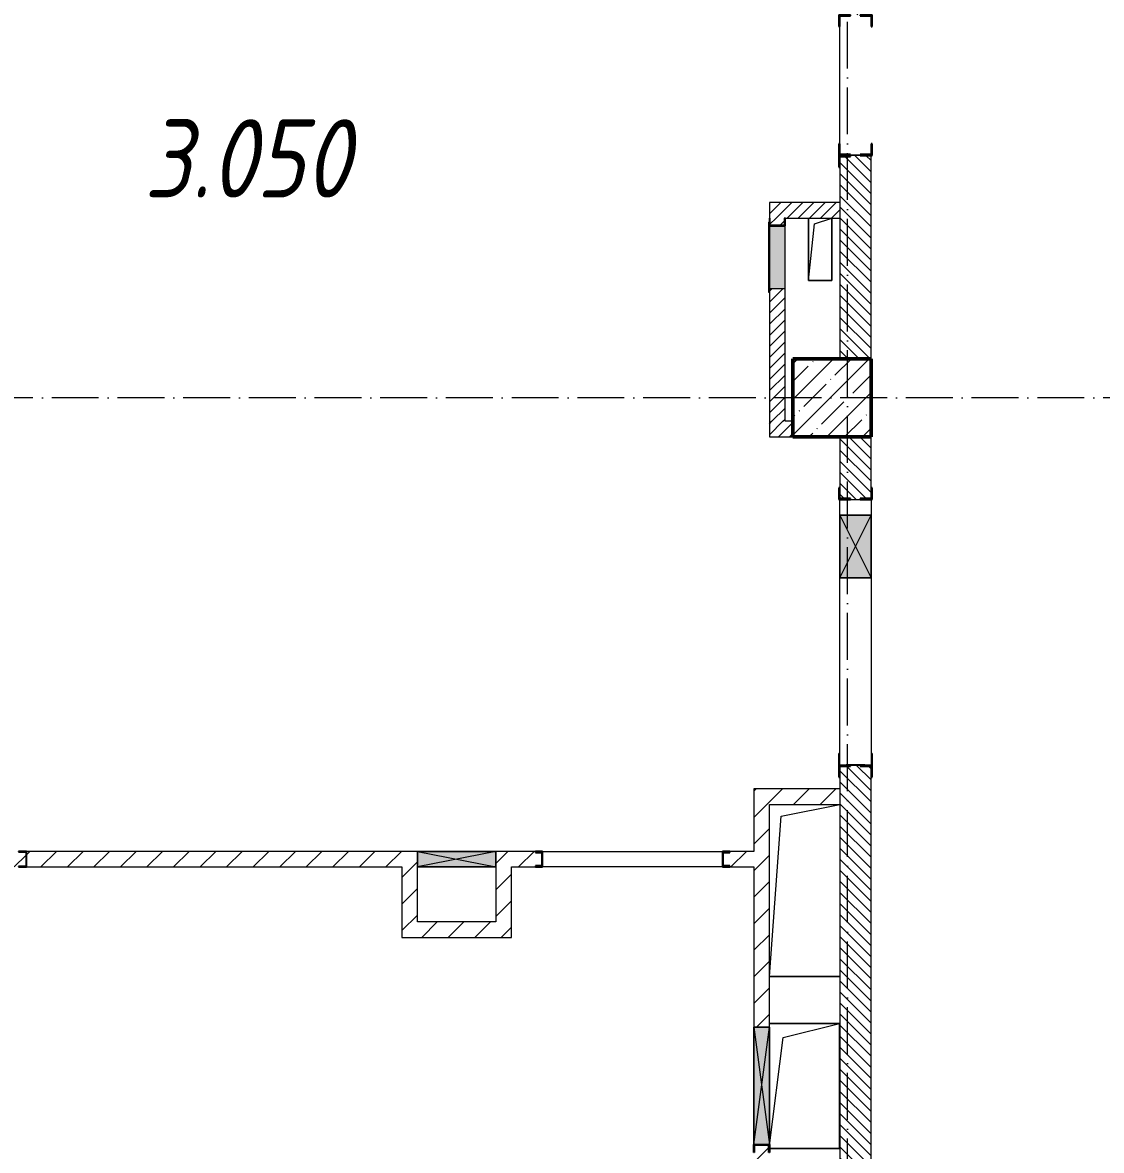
# Model space of a CAD drawing. Header units: millimetres. Extents: x -213536 to 1564669, y -45299 to 942238.
# Drawn here: x 549896 to 556794, y 313950 to 321162 of the extents above; entities that cross this region are included whole.
import ezdxf

# ---------------------------------------------------------------- set-up
doc = ezdxf.new("R2010")
doc.units = ezdxf.units.MM
doc.linetypes.add('50_200_ШТРИХ_1Т_ш5_п1_п1_', pattern=[700, 500, -100, 0, -100])
for name, color, linetype, lineweight in [('3) ЖБ 4м', 3, 'Continuous', 30), ('A-DETL-GENF-OTLN', 7, 'Continuous', 9), ('A-FLOR-____-OTLN', 7, 'Continuous', 9), ('A-GENM-____-MCUT', 7, 'Continuous', 25), ('A-GENM-____-OTLN', 7, 'Continuous', 9), ('A-GENM-____-OTLN-1', 7, 'Continuous', 25), ('A-GLAZ-____-OTLN', 7, 'Continuous', 9), ('A-WALL-____-MCUT-3', 7, 'Continuous', 9), ('A-WALL-____-PATT-1', 7, 'Continuous', 9), ('A-WALL-FNSH-MCUT-1', 7, 'Continuous', 9), ('I-WALL-____-OTLN', 7, 'Continuous', 9), ('S-COLS-____-MCUT', 7, 'Continuous', 50), ('S-COLS-____-OTLN', 7, 'Continuous', 9), ('S-GRID-____-OTLN-1', 7, '50_200_ШТРИХ_1Т_ш5_п1_п1_', 9), ('Марки помещений', 7, 'Continuous', 9)]:
    doc.layers.add(name, color=color, linetype=linetype, lineweight=lineweight)
doc.layers.add('A-GLAZ-____-OTLN-1', color=7, linetype='Continuous', lineweight=9, true_color=0xc0c0c0)
doc.styles.add('ISOCPEUR_I_2', font='isocpeui.ttf', dxfattribs={"width": 0.85, "height": 2.3})
pattern_1 = [(45, (549721.47, 286281.11), (-84.8528, 84.8528), [])]
pattern_2 = [(135, (549721.475, 286281.11), (-35.35534, -35.35534), [])]
pattern_3 = [(45, (549721.475, 286281.11), (-35.35534, 35.35534), [])]

# ---------------------------------------------------------------- blocks, each defined once
blk = doc.blocks.new('BSC_Колонна _Прямоугольная - 500х500-V42-АР1_План отверстий 3 этажа в осях 1-64_А-ГГ')
at = {"layer": 'S-COLS-____-OTLN'}
h = blk.add_hatch(dxfattribs=at)
h.set_pattern_fill('FP_79', color=256, style=0, pattern_type=2)
h.set_pattern_definition([(45, (-5350, -32481.04), (-114.04925, 114.04925), []), (45, (-5235.95, -32481.04), (-114.04925, 114.04925), [201.613, -40.323, 3.353, -36.97])])
h.paths.add_polyline_path([(-250, -250), (250, -250), (250, 250), (-250, 250)], flags=0)
at = {"layer": 'S-COLS-____-MCUT'}
for p, q in [((250, 250), (-250, 250)), ((-250, 250), (-250, -250)), ((250, -250), (250, 250)), ((-250, -250), (250, -250))]:
    blk.add_line(p, q, dxfattribs=at)
blk = doc.blocks.new('154_Стойка_СКБ_Швеллер - СМ-2180_100-28318692-АР1_План отверстий 3 этажа в осях 1-64_А-ГГ')
at = {"layer": 'A-GENM-____-MCUT'}
for p, q in [((171, 50), (125, 50)), ((125, 50), (125, -50)), ((129.5, 42.4), (171, 42.4)), ((129.5, -42.4), (129.5, 42.4)), ((171, 42.4), (171, 50)), ((125, -50), (171, -50)), ((171, -42.4), (129.5, -42.4)), ((171, -50), (171, -42.4))]:
    blk.add_line(p, q, dxfattribs=at)
blk = doc.blocks.new('154_Фахверк_СКБ_Швеллер - Тип_100_3960-28318856-АР1_План отверстий 3 этажа в осях 1-64_А-ГГ')
at = {"layer": 'A-GENM-____-MCUT'}
for p, q in [((175, 50), (125, 50)), ((125, 50), (125, -50)), ((128, 47), (175, 47)), ((128, -47), (128, 47)), ((175, 47), (175, 50)), ((125, -50), (175, -50)), ((175, -47), (128, -47)), ((175, -50), (175, -47))]:
    blk.add_line(p, q, dxfattribs=at)
blk = doc.blocks.new('154_Стойка_СКБ_Уголок - СМ-2480_200-28447058-АР1_План отверстий 3 этажа в осях 1-64_А-ГГ')
at = {"layer": 'A-GENM-____-MCUT'}
for p, q in [((125, 156), (125, 81)), ((200, 156), (125, 156)), ((131, 81), (131, 150)), ((131, 150), (200, 150)), ((200, 150), (200, 156)), ((125, 81), (131, 81)), ((131, 19), (125, 19)), ((125, 19), (125, -56)), ((131, -50), (131, 19)), ((125, -56), (200, -56)), ((200, -50), (131, -50)), ((200, -56), (200, -50))]:
    blk.add_line(p, q, dxfattribs=at)
blk = doc.blocks.new('Стойка_Влож_Полоса боковая - Полоса-28346330-АР1_План отверстий 3 этажа в осях 1-64_А-ГГ')
at = {"layer": 'A-GENM-____-OTLN'}
for p, q in [((-5, -31), (-5, 31)), ((0, 31), (0, -31))]:
    blk.add_line(p, q, dxfattribs=at)
blk = doc.blocks.new('Стойка_Влож_Уголок - Уголок-28346304-АР1_План отверстий 3 этажа в осях 1-64_А-ГГ')
at = {"layer": 'A-GENM-____-MCUT'}
for p, q in [((6, 0), (0, 0)), ((6, -69), (6, 0)), ((75, -69), (6, -69)), ((75, -75), (75, -69)), ((0, -75), (75, -75))]:
    blk.add_line(p, q, dxfattribs=at)
blk = doc.blocks.new('154_Стойка_СКБ_Уголок - СМ-2480_200-28346303-АР1_План отверстий 3 этажа в осях 1-64_А-ГГ')
at = {"layer": 'A-GENM-____-MCUT'}
for p, q in [((125, 156), (125, 81)), ((200, 156), (125, 156)), ((131, 81), (131, 150)), ((131, 150), (200, 150)), ((200, 150), (200, 156)), ((125, 81), (131, 81)), ((131, 19), (125, 19)), ((125, 19), (125, -56)), ((131, -50), (131, 19)), ((125, -56), (200, -56)), ((200, -50), (131, -50)), ((200, -56), (200, -50))]:
    blk.add_line(p, q, dxfattribs=at)
blk = doc.blocks.new('Стойка_Влож_Полоса боковая - Полоса-28213942-АР1_План отверстий 3 этажа в осях 1-64_А-ГГ')
at = {"layer": 'A-GENM-____-OTLN'}
for p, q in [((-5, 60), (0, 60)), ((-5, -60), (-5, 60)), ((0, 31), (0, -31)), ((0, -60), (-5, -60))]:
    blk.add_line(p, q, dxfattribs=at)
blk = doc.blocks.new('Стойка_Влож_Уголок_Опорный - Уголок-28213941-АР1_План отверстий 3 этажа в осях 1-64_А-ГГ')
at = {"layer": 'A-GENM-____-OTLN'}
for p, q in [((-212, -6), (-212, 0)), ((0, 0), (0, -6)), ((-212, -75), (-212, -6)), ((-212, -6), (-206, -6)), ((-6, -6), (0, -6)), ((0, -6), (0, -75)), ((-212, -75), (-206, -75)), ((-6, -75), (0, -75))]:
    blk.add_line(p, q, dxfattribs=at)
blk = doc.blocks.new('Фахверк_СКБ_Уголок - 200_3960-28268576-АР1_План отверстий 3 этажа в осях 1-64_А-ГГ')
at = {"layer": 'A-GENM-____-MCUT'}
for p, q in [((200, 156), (125, 156)), ((125, 156), (125, 81)), ((131, 81), (131, 150)), ((131, 150), (200, 150)), ((200, 150), (200, 156)), ((125, 81), (131, 81)), ((131, 19), (125, 19)), ((125, 19), (125, -56)), ((131, -50), (131, 19)), ((125, -56), (200, -56)), ((200, -50), (131, -50)), ((200, -56), (200, -50))]:
    blk.add_line(p, q, dxfattribs=at)
blk = doc.blocks.new('154_Фахверк_СКБ_Швеллер - Тип_100_3960-V166-АР1_План отверстий 3 этажа в осях 1-64_А-ГГ')
at = {"layer": 'A-GENM-____-MCUT'}
for p, q in [((125, 50), (175, 50)), ((128, 47), (128, -47)), ((175, 47), (128, 47)), ((175, 50), (175, 47)), ((175, -50), (125, -50)), ((128, -47), (175, -47)), ((175, -47), (175, -50))]:
    blk.add_line(p, q, dxfattribs=at)
blk = doc.blocks.new('AR_Отверстие Ниша - Лючок-32405374-АР1_План отверстий 3 этажа в осях 1-64_А-ГГ')
at = {"layer": 'A-GLAZ-____-OTLN'}
blk.add_hatch(color=256, dxfattribs=at).paths.add_polyline_path([(200, -47), (200, 50), (-200, 50), (-200, -50), (200, -50)], flags=0)
for p, q in [((200, 50), (-200, 50)), ((200, -50), (200, 50)), ((-200, -50), (200, -50))]:
    blk.add_line(p, q, dxfattribs=at)
blk = doc.blocks.new('Л_Общий_Лючок - Лючок-29684370-АР1_План отверстий 3 этажа в осях 1-64_А-ГГ')
at = {"layer": 'A-GLAZ-____-OTLN-1'}
blk.add_hatch(color=256, dxfattribs=at).paths.add_polyline_path([(-24, 6), (-24, 0), (424, 0), (424, 6), (0, 6)], flags=0)
at = {"layer": 'A-GLAZ-____-OTLN'}
for p, q in [((424, 6), (-24, 6)), ((-24, 6), (-24, 0)), ((424, 6), (424, 0))]:
    blk.add_line(p, q, dxfattribs=at)
blk = doc.blocks.new('154_Фахверк_СКБ_Швеллер - Тип_100_3960_зеркало-29769493-АР1_План отверстий 3 этажа в осях 1-64_А-ГГ')
at = {"layer": 'A-GENM-____-MCUT'}
for p, q in [((175, 50), (125, 50)), ((125, 50), (125, -50)), ((128, 47), (175, 47)), ((128, -47), (128, 47)), ((175, 47), (175, 50)), ((125, -50), (175, -50)), ((175, -47), (128, -47)), ((175, -50), (175, -47))]:
    blk.add_line(p, q, dxfattribs=at)
blk = doc.blocks.new('AR_Отверстие прямоугольное _в плите_ - AR_Отверстие прямоугольное _в плите_-30459278-АР1_План отверстий 3 этажа в осях 1-64_А-ГГ')
at = {"layer": 'A-GENM-____-OTLN'}
for p, q in [((-75, 200), (-75, -200)), ((-75, -200), (-37.5, 162.5)), ((-37.5, 162.5), (75, 200)), ((75, -200), (75, 200)), ((-75, -200), (75, -200))]:
    blk.add_line(p, q, dxfattribs=at)
blk = doc.blocks.new('AR_Отверстие прямоугольное _в плите_ - AR_Отверстие прямоугольное _в плите_-30552862-АР1_План отверстий 3 этажа в осях 1-64_А-ГГ')
at = {"layer": 'A-GENM-____-OTLN'}
for p, q in [((225, 400), (-222.7, 400)), ((-135, 310), (225, 400)), ((225, -400), (225, 400)), ((-222.7, -382), (-135, 310)), ((-222.7, -400), (225, -400))]:
    blk.add_line(p, q, dxfattribs=at)
blk = doc.blocks.new('AR_Отверстие прямоугольное _в плите_ - AR_Отверстие прямоугольное _в плите_-30552917-АР1_План отверстий 3 этажа в осях 1-64_А-ГГ')
at = {"layer": 'A-GENM-____-OTLN'}
for p, q in [((-150, 475), (225, 550)), ((-225, -550), (-150, 475)), ((-225, -550), (225, -550))]:
    blk.add_line(p, q, dxfattribs=at)
blk = doc.blocks.new('AR_Отверстие прямоугольное _в стене_ - AR_Отверстие прямоугольное _в стене__ОВ-37002441-АР1_План отверстий 3 этажа в осях 1-64_А-ГГ')
at = {"layer": 'A-GLAZ-____-OTLN'}
blk.add_hatch(color=256, dxfattribs=at).paths.add_polyline_path([(-375, -50), (375, -50), (375, 50), (-375, 50)], flags=0)
at = {"layer": 'A-DETL-GENF-OTLN'}
for p, q in [((-375, -50), (-375, 50)), ((-375, 50), (375, 50)), ((375, 50), (-375, -50)), ((-375, 50), (375, -50)), ((375, 50), (-375, 50)), ((-375, 50), (-375, -50)), ((375, 50), (375, -50)), ((375, -50), (375, 50)), ((375, -50), (-375, -50)), ((-375, -50), (375, -50))]:
    blk.add_line(p, q, dxfattribs=at)
blk = doc.blocks.new('AR_Отверстие прямоугольное _в стене__БезПР - AR_Отверстие прямоугольное _в стене__БезПР-36788828-АР1_План отверстий 3 этажа в осях 1-64_А-ГГ')
at = {"layer": 'A-GLAZ-____-OTLN'}
blk.add_hatch(color=256, dxfattribs=at).paths.add_polyline_path([(250, -50), (250, 50), (-250, 50), (-250, -50)], flags=0)
at = {"layer": 'A-DETL-GENF-OTLN'}
for p, q in [((-250, -50), (-250, 50)), ((-250, 50), (250, 50)), ((250, 50), (-250, -50)), ((-250, 50), (250, -50)), ((250, 50), (-250, 50)), ((-250, 50), (-250, -50)), ((250, 50), (250, -50)), ((250, -50), (250, 50)), ((250, -50), (-250, -50)), ((-250, -50), (250, -50))]:
    blk.add_line(p, q, dxfattribs=at)
at = {"layer": 'A-GLAZ-____-OTLN'}
blk.add_line((250, 50), (-250, 50), dxfattribs=at)
blk = doc.blocks.new('AR_Отверстие прямоугольное _в стене__БезПР - AR_Отверстие прямоугольное _в стене__БезПР-36428632-АР1_План отверстий 3 этажа в осях 1-64_А-ГГ')
at = {"layer": 'A-GLAZ-____-OTLN'}
blk.add_hatch(color=256, dxfattribs=at).paths.add_polyline_path([(-200, -100), (200, -100), (200, 100), (-200, 100)], flags=0)
at = {"layer": 'A-DETL-GENF-OTLN'}
for p, q in [((-200, -100), (-200, 100)), ((-200, 100), (200, 100)), ((200, 100), (-200, -100)), ((-200, 100), (200, -100)), ((200, 100), (-200, 100)), ((-200, 100), (-200, -100)), ((200, 100), (200, -100)), ((200, -100), (200, 100)), ((200, -100), (-200, -100)), ((-200, -100), (200, -100))]:
    blk.add_line(p, q, dxfattribs=at)
at = {"layer": 'A-GLAZ-____-OTLN'}
blk.add_line((200, 100), (-200, 100), dxfattribs=at)

msp = doc.modelspace()

# ---------------------------------------------------------------- hatches: boundary and pattern name
at = {"layer": 'A-WALL-____-PATT-1'}
h = msp.add_hatch(dxfattribs=at)
h.set_pattern_fill('FP_6', color=256, style=0, pattern_type=2)
h.set_pattern_definition(pattern_2)
h.paths.add_polyline_path([(555321.5, 319012.2), (555321.5, 320312.2), (555121.5, 320312.2), (555121.5, 319012.2)], flags=0)
h.paths.add_polyline_path([(555161.5, 321212.2), (555321.5, 321212.2), (555321.5, 321512.2), (555121.5, 321512.2), (555121.5, 321212.2)], flags=0)
h = msp.add_hatch(dxfattribs=at)
h.set_pattern_fill('FP_5', color=256, style=0, pattern_type=2)
h.set_pattern_definition(pattern_3)
h.paths.add_polyline_path([(555121.5, 319912.2), (555121.5, 320012.2), (554671.5, 320012.2), (554671.5, 319912.2), (555010.2, 319912.2)], flags=0)
h = msp.add_hatch(dxfattribs=at)
h.set_pattern_fill('FP_5', color=256, style=0, pattern_type=2)
h.set_pattern_definition(pattern_3)
h.paths.add_polyline_path([(554671.5, 318612.2), (554771.5, 318612.2), (554771.5, 319462.2), (554671.5, 319462.2)], flags=0)
h.paths.add_polyline_path([(554768.5, 319865.2), (554768.5, 319912.2), (554674.5, 319912.2), (554674.5, 319865.2)], flags=0)
h = msp.add_hatch(dxfattribs=at)
h.set_pattern_fill('FP_5', color=256, style=0, pattern_type=2)
h.set_pattern_definition(pattern_3)
h.paths.add_polyline_path([(554671.5, 318512.2), (554821.5, 318512.2), (554821.5, 318612.2), (554671.5, 318612.2)], flags=0)
h = msp.add_hatch(dxfattribs=at)
h.set_pattern_fill('FP_6', color=256, style=0, pattern_type=2)
h.set_pattern_definition(pattern_2)
h.paths.add_polyline_path([(555321.5, 313012.2), (555321.5, 316406.2), (555252.5, 316406.2), (555252.5, 316412.2), (555190.5, 316412.2), (555190.5, 316406.2), (555121.5, 316406.2), (555121.5, 313012.2)], flags=0)
h.paths.add_polyline_path([(555252.5, 318112.2), (555252.5, 318118.2), (555321.5, 318118.2), (555321.5, 318512.2), (555121.5, 318512.2), (555121.5, 318118.2), (555190.5, 318118.2), (555190.5, 318112.2)], flags=0)
h = msp.add_hatch(dxfattribs=at)
h.set_pattern_fill('FP_4', color=256, style=0, pattern_type=2)
h.set_pattern_definition(pattern_1)
h.paths.add_polyline_path([(555121.5, 316162.2), (555121.5, 316262.2), (554571.5, 316262.2), (554571.5, 316162.2), (555010.2, 316162.2)], flags=0)
h = msp.add_hatch(dxfattribs=at)
h.set_pattern_fill('FP_4', color=256, style=0, pattern_type=2)
h.set_pattern_definition(pattern_1)
h.paths.add_polyline_path([(554571.5, 312262.2), (554671.5, 312262.2), (554671.5, 313512.2), (554571.5, 313512.2)], flags=0)
h.paths.add_polyline_path([(554574.5, 313862.2), (554671.5, 313862.2), (554671.5, 313937.2), (554668.5, 313937.2), (554668.5, 313984.2), (554574.5, 313984.2), (554574.4, 313937.2), (554571.5, 313937.2), (554571.5, 313862.2)], flags=0)
h.paths.add_polyline_path([(554671.5, 314737.2), (554671.5, 316162.2), (554571.5, 316162.2), (554571.5, 314737.2)], flags=0)
h = msp.add_hatch(dxfattribs=at)
h.set_pattern_fill('FP_4', color=256, style=0, pattern_type=2)
h.set_pattern_definition(pattern_1)
h.paths.add_polyline_path([(554571.5, 315762.2), (554571.5, 315862.2), (554417.5, 315862.2), (554417.5, 315854.6), (554376, 315854.6), (554376, 315769.8), (554417.5, 315769.8), (554417.5, 315762.2), (554430.7, 315762.2)], flags=0)
h.paths.add_polyline_path([(553175.5, 315762.2), (553175.5, 315769.8), (553217, 315769.8), (553217, 315854.6), (553175.5, 315854.6), (553175.5, 315862.2), (552921.5, 315862.2), (552921.5, 315762.2), (553021.5, 315762.2)], flags=0)
h.paths.add_polyline_path([(552421.5, 315762.2), (552421.5, 315862.2), (549921.5, 315862.2), (549921.5, 315762.2), (552321.5, 315762.2)], flags=0)
h.paths.add_polyline_path([(549871.5, 315762.2), (549871.5, 315765.2), (549918.5, 315765.2), (549918.5, 315859.2), (549871.5, 315859.2), (549871.5, 315862.2), (547521.5, 315862.2), (547521.5, 315762.2), (549707.8, 315762.2)], flags=0)
h = msp.add_hatch(dxfattribs=at)
h.set_pattern_fill('FP_4', color=256, style=0, pattern_type=2)
h.set_pattern_definition(pattern_1)
h.paths.add_polyline_path([(552421.5, 315312.2), (552421.5, 315762.2), (552321.5, 315762.2), (552321.5, 315312.2)], flags=0)
h = msp.add_hatch(dxfattribs=at)
h.set_pattern_fill('FP_4', color=256, style=0, pattern_type=2)
h.set_pattern_definition(pattern_1)
h.paths.add_polyline_path([(553021.5, 315312.2), (553021.5, 315762.2), (552921.5, 315762.2), (552921.5, 315312.2)], flags=0)
h = msp.add_hatch(dxfattribs=at)
h.set_pattern_fill('FP_4', color=256, style=0, pattern_type=2)
h.set_pattern_definition(pattern_1)
h.paths.add_polyline_path([(552921.5, 315312.2), (552921.5, 315412.2), (552421.5, 315412.2), (552421.5, 315312.2)], flags=0)

# ---------------------------------------------------------------- linework, layer by layer
at = {"layer": '3) ЖБ 4м'}
for points in [[(555321.5, 318512.2), (555321.5, 319012.2)], [(554821.5, 318512.2), (555121.5, 318512.2)]]:
    msp.add_lwpolyline(points, dxfattribs=at)
at = {"layer": 'A-FLOR-____-OTLN'}
for p, q in [((554921.5, 319512.2), (554921.5, 319912.2)), ((555071.5, 319912.2), (555071.5, 319512.2)), ((555071.5, 319512.2), (554921.5, 319512.2)), ((555121.5, 315062.2), (554671.5, 315062.2)), ((554671.5, 314762.2), (555119.2, 314762.2)), ((555119.2, 314762.2), (555119.2, 313962.2)), ((555119.2, 313962.2), (554671.5, 313962.2))]:
    msp.add_line(p, q, dxfattribs=at)
at = {"layer": 'A-WALL-____-MCUT-3'}
for p, q in [((555121.5, 320312.2), (555121.5, 319012.2)), ((555321.5, 319012.2), (555321.5, 320312.2)), ((555121.5, 318512.2), (555121.5, 318187.2)), ((555321.5, 318187.2), (555321.5, 318512.2)), ((555190.5, 318112.2), (555252.5, 318112.2)), ((555121.5, 316337.2), (555121.5, 313012.2)), ((555321.5, 313012.2), (555321.5, 316337.2))]:
    msp.add_line(p, q, dxfattribs=at)
at = {"layer": 'A-WALL-FNSH-MCUT-1'}
for p, q in [((555121.5, 320012.2), (554671.5, 320012.2)), ((554671.5, 320012.2), (554671.5, 319912.2)), ((554771.5, 319912.2), (555121.5, 319912.2)), ((554671.5, 319462.2), (554671.5, 318512.2)), ((554771.5, 318612.2), (554771.5, 319462.2)), ((554821.5, 318612.2), (554771.5, 318612.2)), ((554671.5, 318512.2), (554821.5, 318512.2)), ((554571.5, 316262.2), (554571.5, 315862.2)), ((555121.5, 316262.2), (554571.5, 316262.2)), ((554671.5, 314737.2), (554671.5, 316162.2)), ((554671.5, 316162.2), (555121.5, 316162.2)), ((552421.5, 315862.2), (549921.5, 315862.2)), ((553175.5, 315862.2), (552921.5, 315862.2)), ((554571.5, 315862.2), (554417.5, 315862.2)), ((549921.5, 315762.2), (552321.5, 315762.2)), ((552321.5, 315762.2), (552321.5, 315312.2)), ((552421.5, 315412.2), (552421.5, 315762.2)), ((552921.5, 315762.2), (552921.5, 315412.2)), ((553021.5, 315762.2), (553175.5, 315762.2)), ((553021.5, 315312.2), (553021.5, 315762.2)), ((554417.5, 315762.2), (554571.5, 315762.2)), ((554571.5, 315762.2), (554571.5, 314737.2)), ((552921.5, 315412.2), (552421.5, 315412.2)), ((552321.5, 315312.2), (553021.5, 315312.2))]:
    msp.add_line(p, q, dxfattribs=at)
at = {"layer": 'I-WALL-____-OTLN'}
for p, q in [((555121.5, 320387.2), (555121.5, 321137.2)), ((555121.5, 318012.2), (555121.5, 318112.2)), ((555321.5, 318112.2), (555321.5, 318012.2)), ((555121.5, 316412.2), (555121.5, 317612.2)), ((555321.5, 317612.2), (555321.5, 316412.2)), ((553221.5, 315862.2), (554371.5, 315862.2)), ((554371.5, 315762.2), (553221.5, 315762.2))]:
    msp.add_line(p, q, dxfattribs=at)
at = {"layer": 'S-GRID-____-OTLN-1', "color": 251, "ltscale": 0.6, "true_color": 0x636466}
for p, q in [((555171.5, 281798.5), (555171.5, 336162.1)), ((576429.2, 318762.2), (545052.7, 318762.2))]:
    msp.add_line(p, q, dxfattribs=at)

# ---------------------------------------------------------------- block references
at = {"layer": 'A-GENM-____-OTLN'}
for name, p, rotation in [('Стойка_Влож_Уголок - Уголок-28346304-АР1_План отверстий 3 этажа в осях 1-64_А-ГГ', (555190.5, 320312.2), 270.0000000000002), ('Стойка_Влож_Полоса боковая - Полоса-28346330-АР1_План отверстий 3 этажа в осях 1-64_А-ГГ', (555221.5, 320312.2), 269.9999999999999), ('Стойка_Влож_Уголок_Опорный - Уголок-28213941-АР1_План отверстий 3 этажа в осях 1-64_А-ГГ', (555115.5, 316412.2), 180), ('Стойка_Влож_Полоса боковая - Полоса-28213942-АР1_План отверстий 3 этажа в осях 1-64_А-ГГ', (555221.5, 316412.2), 269.9999999999999)]:
    msp.add_blockref(name, p, dxfattribs=dict(at, rotation=rotation))
for name, p in [('AR_Отверстие прямоугольное _в плите_ - AR_Отверстие прямоугольное _в плите_-30459278-АР1_План отверстий 3 этажа в осях 1-64_А-ГГ', (554996.5, 319712.2)), ('AR_Отверстие прямоугольное _в плите_ - AR_Отверстие прямоугольное _в плите_-30552917-АР1_План отверстий 3 этажа в осях 1-64_А-ГГ', (554896.5, 315612.2)), ('AR_Отверстие прямоугольное _в плите_ - AR_Отверстие прямоугольное _в плите_-30552862-АР1_План отверстий 3 этажа в осях 1-64_А-ГГ', (554894.2, 314362.2))]:
    msp.add_blockref(name, p, dxfattribs=at)
at = {"layer": 'A-GENM-____-OTLN-1'}
for name, p, rotation in [('154_Стойка_СКБ_Уголок - СМ-2480_200-28447058-АР1_План отверстий 3 этажа в осях 1-64_А-ГГ', (555171.5, 321337.2), 269.9999999999999), ('154_Стойка_СКБ_Уголок - СМ-2480_200-28447058-АР1_План отверстий 3 этажа в осях 1-64_А-ГГ', (555271.5, 320187.2), 89.99999999999991), ('154_Фахверк_СКБ_Швеллер - Тип_100_3960_зеркало-29769493-АР1_План отверстий 3 этажа в осях 1-64_А-ГГ', (554721.5, 319737.2), 89.99999999999993), ('Фахверк_СКБ_Уголок - 200_3960-28268576-АР1_План отверстий 3 этажа в осях 1-64_А-ГГ', (555271.5, 317987.2), 89.99999999999991), ('154_Стойка_СКБ_Уголок - СМ-2480_200-28346303-АР1_План отверстий 3 этажа в осях 1-64_А-ГГ', (555171.5, 316537.2), 269.9999999999999), ('154_Фахверк_СКБ_Швеллер - Тип_100_3960-28318856-АР1_План отверстий 3 этажа в осях 1-64_А-ГГ', (550046.5, 315812.2), 180), ('154_Стойка_СКБ_Швеллер - СМ-2180_100-28318692-АР1_План отверстий 3 этажа в осях 1-64_А-ГГ', (553346.5, 315812.2), 180), ('154_Фахверк_СКБ_Швеллер - Тип_100_3960-V166-АР1_План отверстий 3 этажа в осях 1-64_А-ГГ', (554621.5, 314112.2), 269.9999999999999)]:
    msp.add_blockref(name, p, dxfattribs=dict(at, rotation=rotation))
msp.add_blockref('154_Стойка_СКБ_Швеллер - СМ-2180_100-28318692-АР1_План отверстий 3 этажа в осях 1-64_А-ГГ', (554246.5, 315812.2), dxfattribs=at)
at = {"layer": 'A-GLAZ-____-OTLN'}
for name, p, rotation in [('Л_Общий_Лючок - Лючок-29684370-АР1_План отверстий 3 этажа в осях 1-64_А-ГГ', (554671.5, 319462.2), 89.99999999999991), ('AR_Отверстие Ниша - Лючок-32405374-АР1_План отверстий 3 этажа в осях 1-64_А-ГГ', (554721.5, 319662.2), 269.9999999999999), ('AR_Отверстие прямоугольное _в стене__БезПР - AR_Отверстие прямоугольное _в стене__БезПР-36428632-АР1_План отверстий 3 этажа в осях 1-64_А-ГГ', (555221.5, 317812.2), 89.99999999999991), ('AR_Отверстие прямоугольное _в стене_ - AR_Отверстие прямоугольное _в стене__ОВ-37002441-АР1_План отверстий 3 этажа в осях 1-64_А-ГГ', (554621.5, 314362.2), 89.99999999999991)]:
    msp.add_blockref(name, p, dxfattribs=dict(at, rotation=rotation))
msp.add_blockref('AR_Отверстие прямоугольное _в стене__БезПР - AR_Отверстие прямоугольное _в стене__БезПР-36788828-АР1_План отверстий 3 этажа в осях 1-64_А-ГГ', (552671.5, 315812.2), dxfattribs=at)
at = {"layer": 'S-COLS-____-OTLN'}
msp.add_blockref('BSC_Колонна _Прямоугольная - 500х500-V42-АР1_План отверстий 3 этажа в осях 1-64_А-ГГ', (555071.5, 318762.2), dxfattribs=at)

# ---------------------------------------------------------------- texts
at = {"layer": 'Марки помещений', "insert": (550672.7, 320543.6), "char_height": 500, "width": 785.654, "attachment_point": 1, "style": 'ISOCPEUR_I_2'}
msp.add_mtext('3.050', dxfattribs=at)

doc.saveas('drawing.dxf')
